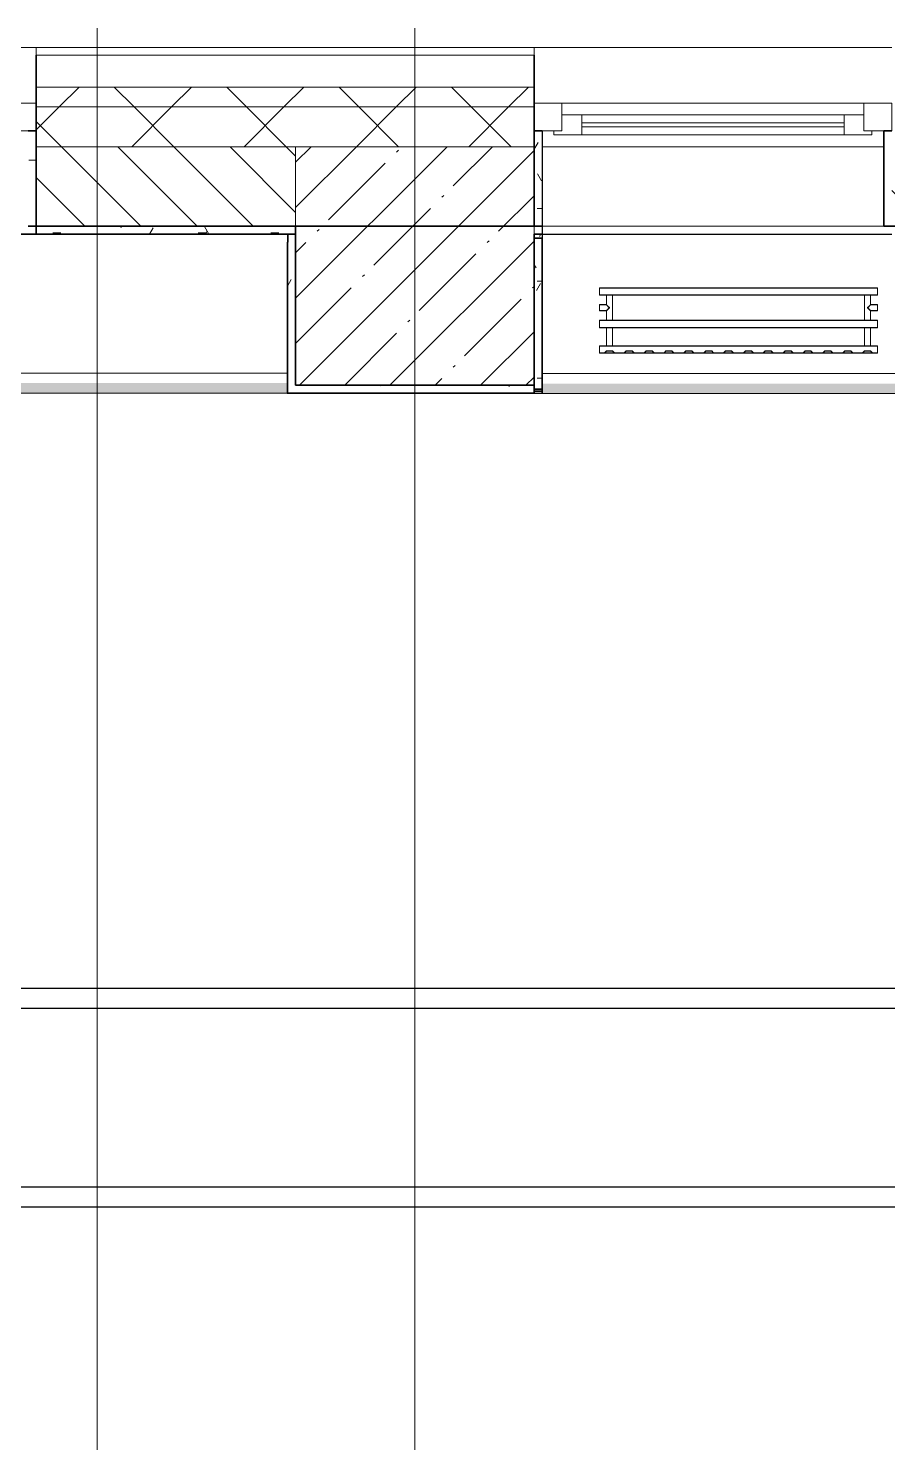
# Model space of a CAD drawing. Header units: millimetres. Extents: x 3914 to 443608, y -156176 to 78197.
# Drawn here: x 222451 to 224615, y -122139 to -118580 of the extents above; entities that cross this region are included whole.
import ezdxf

# ---------------------------------------------------------------- set-up
doc = ezdxf.new("R2010")
doc.units = ezdxf.units.MM
doc.layers.add('A-AREA-PATT-2', color=7, linetype='Continuous', lineweight=5, true_color=0xcde0ef, transparency=1)
for name, color, linetype, lineweight in [('A-FLOR', 7, 'Continuous', 9), ('A-GLAZ', 7, 'Continuous', 9), ('A-GLAZ-1', 7, 'Continuous', 5), ('A-WALL', 7, 'Continuous', 5), ('A-WALL-1', 7, 'Continuous', 35), ('I-WALL', 7, 'Continuous', 5), ('S-COLS-1', 7, 'Continuous', 5), ('Оси', 7, 'Continuous', 9)]:
    doc.layers.add(name, color=color, linetype=linetype, lineweight=lineweight)
doc.layers.add('A-WALL-FNSH-1', color=9, linetype='Continuous', lineweight=5, true_color=0x808080)
doc.layers.add('M-EQPM-1', color=7, linetype='Continuous', lineweight=9, true_color=0xb2b2b2)
pattern_1 = [(45, (174964.42, -145977.62), (-141.42136, 141.42136), []), (135, (174964.42, -145977.62), (-141.42136, -141.42136), [])]
pattern_2 = [(0, (174964.42, -145977.62), (243.84, 60.96), [20.117, -162.763, 20.117, -162.763, -975.36]), (0, (174964.42, -145977.62), (243.84, 60.96), [-365.76, 20.117, -345.643, 20.117, -162.763, -426.72]), (0, (174964.42, -145977.62), (243.84, 60.96), [-914.4, 20.117, -101.803, 20.117, -284.683]), (120, (175055.86, -145947.14), (-174.71291, 180.691634), [20.117, -162.763, 20.117, -162.763, -975.36]), (120, (175055.86, -145947.14), (-174.71291, 180.691634), [-365.76, 20.117, -345.643, 20.117, -162.763, -426.72]), (120, (175055.86, -145947.14), (-174.71291, 180.691634), [-914.4, 20.117, -101.803, 20.117, -284.683]), (240, (175086.34, -145825.22), (-69.12709, -241.651634), [20.117, -162.763, 20.117, -162.763, -975.36]), (240, (175086.34, -145825.22), (-69.12709, -241.651634), [-365.76, 20.117, -345.643, 20.117, -162.763, -426.72]), (240, (175086.34, -145825.22), (-69.12709, -241.651634), [-914.4, 20.117, -101.803, 20.117, -284.683])]

# ---------------------------------------------------------------- blocks, each defined once
blk = doc.blocks.new('radiator_prado_classic_z_tip_30_po exemplyaru - Classic Z Тип 30-500-V454-Объем проектирования 2 этажа')
at = {"layer": 'M-EQPM-1'}
for p, q in [((0, 228), (0, 210)), ((700, 228), (0, 228)), ((0, 210), (0, 228)), ((0, 228), (12.5, 228)), ((12.5, 228), (37.5, 228)), ((37.5, 228), (12.5, 228)), ((12.5, 228), (37.5, 228)), ((12.5, 228), (17.5, 223)), ((12.5, 228), (17.5, 223)), ((32.5, 223), (17.5, 223)), ((17.5, 223), (32.5, 223)), ((32.5, 223), (37.5, 228)), ((37.5, 228), (32.5, 223)), ((37.5, 228), (62.5, 228)), ((62.5, 228), (87.5, 228)), ((87.5, 228), (62.5, 228)), ((62.5, 228), (87.5, 228)), ((62.5, 228), (67.5, 223)), ((62.5, 228), (67.5, 223)), ((82.5, 223), (67.5, 223)), ((67.5, 223), (82.5, 223)), ((82.5, 223), (87.5, 228)), ((87.5, 228), (82.5, 223)), ((87.5, 228), (112.5, 228)), ((112.5, 228), (137.5, 228)), ((137.5, 228), (112.5, 228)), ((112.5, 228), (137.5, 228)), ((112.5, 228), (117.5, 223)), ((112.5, 228), (117.5, 223)), ((132.5, 223), (117.5, 223)), ((117.5, 223), (132.5, 223)), ((132.5, 223), (137.5, 228)), ((137.5, 228), (132.5, 223)), ((137.5, 228), (162.5, 228)), ((162.5, 228), (187.5, 228)), ((187.5, 228), (162.5, 228)), ((162.5, 228), (187.5, 228)), ((162.5, 228), (167.5, 223)), ((162.5, 228), (167.5, 223)), ((182.5, 223), (167.5, 223)), ((167.5, 223), (182.5, 223)), ((182.5, 223), (187.5, 228)), ((187.5, 228), (182.5, 223)), ((187.5, 228), (212.5, 228)), ((212.5, 228), (237.5, 228)), ((237.5, 228), (212.5, 228)), ((212.5, 228), (237.5, 228)), ((212.5, 228), (217.5, 223)), ((212.5, 228), (217.5, 223)), ((232.5, 223), (217.5, 223)), ((217.5, 223), (232.5, 223)), ((232.5, 223), (237.5, 228)), ((237.5, 228), (232.5, 223)), ((237.5, 228), (262.5, 228)), ((262.5, 228), (287.5, 228)), ((287.5, 228), (262.5, 228)), ((262.5, 228), (287.5, 228)), ((262.5, 228), (267.5, 223)), ((262.5, 228), (267.5, 223)), ((282.5, 223), (267.5, 223)), ((267.5, 223), (282.5, 223)), ((282.5, 223), (287.5, 228)), ((287.5, 228), (282.5, 223)), ((287.5, 228), (312.5, 228)), ((312.5, 228), (337.5, 228)), ((337.5, 228), (312.5, 228)), ((312.5, 228), (337.5, 228)), ((312.5, 228), (317.5, 223)), ((312.5, 228), (317.5, 223)), ((332.5, 223), (317.5, 223)), ((317.5, 223), (332.5, 223)), ((332.5, 223), (337.5, 228)), ((337.5, 228), (332.5, 223)), ((337.5, 228), (362.5, 228)), ((362.5, 228), (387.5, 228)), ((387.5, 228), (362.5, 228)), ((362.5, 228), (387.5, 228)), ((362.5, 228), (367.5, 223)), ((362.5, 228), (367.5, 223)), ((382.5, 223), (367.5, 223)), ((367.5, 223), (382.5, 223)), ((382.5, 223), (387.5, 228)), ((387.5, 228), (382.5, 223)), ((387.5, 228), (412.5, 228)), ((412.5, 228), (437.5, 228)), ((437.5, 228), (412.5, 228)), ((412.5, 228), (437.5, 228)), ((412.5, 228), (417.5, 223)), ((412.5, 228), (417.5, 223)), ((432.5, 223), (417.5, 223)), ((417.5, 223), (432.5, 223)), ((432.5, 223), (437.5, 228)), ((437.5, 228), (432.5, 223)), ((437.5, 228), (462.5, 228)), ((462.5, 228), (487.5, 228)), ((487.5, 228), (462.5, 228)), ((462.5, 228), (487.5, 228)), ((462.5, 228), (467.5, 223)), ((462.5, 228), (467.5, 223)), ((482.5, 223), (467.5, 223)), ((467.5, 223), (482.5, 223)), ((482.5, 223), (487.5, 228)), ((487.5, 228), (482.5, 223)), ((487.5, 228), (512.5, 228)), ((512.5, 228), (537.5, 228)), ((537.5, 228), (512.5, 228)), ((512.5, 228), (537.5, 228)), ((512.5, 228), (517.5, 223)), ((512.5, 228), (517.5, 223)), ((532.5, 223), (517.5, 223)), ((517.5, 223), (532.5, 223)), ((532.5, 223), (537.5, 228)), ((537.5, 228), (532.5, 223)), ((537.5, 228), (562.5, 228)), ((562.5, 228), (587.5, 228)), ((587.5, 228), (562.5, 228)), ((562.5, 228), (587.5, 228)), ((562.5, 228), (567.5, 223)), ((562.5, 228), (567.5, 223)), ((582.5, 223), (567.5, 223)), ((567.5, 223), (582.5, 223)), ((582.5, 223), (587.5, 228)), ((587.5, 228), (582.5, 223)), ((587.5, 228), (612.5, 228)), ((612.5, 228), (637.5, 228)), ((637.5, 228), (612.5, 228)), ((612.5, 228), (637.5, 228)), ((612.5, 228), (617.5, 223)), ((617.5, 223), (612.5, 228)), ((632.5, 223), (617.5, 223)), ((617.5, 223), (632.5, 223)), ((632.5, 223), (637.5, 228)), ((637.5, 228), (632.5, 223)), ((637.5, 228), (662.5, 228)), ((662.5, 228), (687.5, 228)), ((687.5, 228), (662.5, 228)), ((662.5, 228), (687.5, 228)), ((662.5, 228), (667.5, 223)), ((662.5, 228), (667.5, 223)), ((682.5, 223), (667.5, 223)), ((667.5, 223), (682.5, 223)), ((682.5, 223), (687.5, 228)), ((687.5, 228), (682.5, 223)), ((687.5, 228), (700, 228)), ((700, 210), (700, 228)), ((700, 228), (700, 210)), ((0, 210), (700, 210)), ((17.8, 210), (0, 210)), ((17.5, 210), (17.5, 164)), ((17.5, 210), (17.5, 164)), ((17.8, 210), (17.5, 210)), ((17.5, 210), (17.8, 210)), ((17.8, 210), (17.5, 210)), ((17.5, 210), (23.1, 210)), ((31.5, 210), (17.8, 210)), ((17.8, 210), (32.2, 210)), ((32.2, 210), (17.8, 210)), ((23.1, 210), (32.5, 210)), ((32.2, 210), (31.5, 210)), ((32.5, 210), (32.2, 210)), ((32.2, 210), (32.5, 210)), ((32.5, 210), (32.2, 210)), ((667.8, 210), (32.2, 210)), ((32.5, 164), (32.5, 210)), ((32.5, 164), (32.5, 210)), ((667.5, 210), (667.5, 164)), ((667.5, 210), (667.5, 164)), ((667.8, 210), (667.5, 210)), ((667.5, 210), (676.9, 210)), ((667.8, 210), (667.5, 210)), ((667.5, 210), (667.8, 210)), ((682.2, 210), (667.8, 210)), ((682.2, 210), (667.8, 210)), ((667.8, 210), (682.2, 210)), ((676.9, 210), (682.5, 210)), ((682.5, 210), (682.2, 210)), ((682.5, 210), (682.2, 210)), ((682.2, 210), (682.5, 210)), ((700, 210), (682.2, 210)), ((682.5, 164), (682.5, 210)), ((682.5, 164), (682.5, 210)), ((700, 164), (0, 164)), ((0, 164), (0, 146)), ((0, 146), (0, 164)), ((0, 164), (17.8, 164)), ((0, 146), (700, 146)), ((18.5, 146), (0, 146)), ((17.8, 164), (17.5, 164)), ((17.5, 164), (17.8, 164)), ((17.8, 164), (17.5, 164)), ((17.5, 164), (26.9, 164)), ((17.5, 146), (17.5, 121.5)), ((17.5, 146), (17.5, 121.5)), ((17.5, 146), (18.5, 146)), ((17.8, 146), (17.5, 146)), ((17.5, 146), (18.5, 146)), ((17.8, 146), (17.5, 146)), ((25, 164), (17.8, 164)), ((17.8, 164), (32.2, 164)), ((32.2, 164), (17.8, 164)), ((18.5, 146), (17.8, 146)), ((32.2, 146), (17.8, 146)), ((18.5, 146), (32.2, 146)), ((32.2, 146), (18.5, 146)), ((18.5, 146), (32.2, 146)), ((26.9, 164), (25, 164)), ((28.7, 164), (26.9, 164)), ((26.9, 164), (32.5, 164)), ((31.5, 164), (28.7, 164)), ((32.2, 164), (31.5, 164)), ((32.5, 164), (32.2, 164)), ((32.2, 164), (32.5, 164)), ((32.5, 164), (32.2, 164)), ((32.2, 164), (667.8, 164)), ((32.2, 146), (32.5, 146)), ((32.5, 146), (32.2, 146)), ((32.2, 146), (32.5, 146)), ((32.5, 146), (32.2, 146)), ((667.8, 146), (32.2, 146)), ((32.5, 82), (32.5, 146)), ((32.5, 82), (32.5, 146)), ((667.8, 164), (667.5, 164)), ((667.5, 164), (682.5, 164)), ((667.8, 164), (667.5, 164)), ((667.5, 164), (667.8, 164)), ((667.5, 146), (667.5, 82)), ((667.5, 146), (667.5, 82)), ((667.5, 146), (667.8, 146)), ((682.2, 146), (667.5, 146)), ((667.5, 146), (667.8, 146)), ((667.8, 146), (667.5, 146)), ((682.2, 164), (667.8, 164)), ((682.2, 164), (667.8, 164)), ((667.8, 164), (682.2, 164)), ((667.8, 146), (681.5, 146)), ((667.8, 146), (681.5, 146)), ((681.5, 146), (667.8, 146)), ((681.5, 146), (682.5, 146)), ((681.5, 146), (682.5, 146)), ((682.5, 146), (681.5, 146)), ((700, 146), (681.5, 146)), ((682.5, 164), (682.2, 164)), ((682.5, 164), (682.2, 164)), ((682.2, 164), (682.5, 164)), ((682.2, 164), (700, 164)), ((682.5, 146), (682.2, 146)), ((682.5, 121.5), (682.5, 146)), ((682.5, 121.5), (682.5, 146)), ((700, 146), (700, 164)), ((700, 164), (700, 146)), ((17.5, 121.5), (0, 121.5)), ((17.5, 121.5), (0, 121.5)), ((0, 121.5), (0, 120.5)), ((0, 106.5), (0, 121.5)), ((0, 120.5), (0, 108.7)), ((0, 120.5), (0, 119.3)), ((0, 114), (0, 120.5)), ((0, 120.5), (0, 120.5)), ((0, 119.3), (0, 117.8)), ((0, 117.8), (0, 114)), ((0, 114), (0, 110.3)), ((0, 107.5), (0, 114)), ((0, 110.3), (0, 108.7)), ((0, 108.7), (0, 107.5)), ((0, 108.7), (0, 107.5)), ((0, 107.5), (0, 106.5)), ((0, 107.5), (0, 107.5)), ((700, 121.5), (682.5, 121.5)), ((700, 121.5), (682.5, 121.5)), ((700, 121.5), (700, 106.5)), ((700, 120.5), (700, 121.5)), ((700, 121.5), (700, 120.5)), ((700, 120.5), (700, 121.5)), ((700, 107.5), (700, 120.5)), ((700, 120.5), (700, 107.5)), ((700, 107.5), (700, 120.5)), ((700, 106.5), (700, 107.5)), ((700, 107.5), (700, 106.5)), ((700, 106.5), (700, 107.5)), ((0, 106.5), (17.5, 106.5)), ((0, 106.5), (17.5, 106.5)), ((700, 82), (0, 82)), ((0, 82), (0, 64)), ((0, 64), (0, 82)), ((0, 82), (18.5, 82)), ((17.5, 106.5), (17.5, 82)), ((17.5, 106.5), (17.5, 82)), ((18.5, 82), (17.5, 82)), ((17.5, 82), (18.5, 82)), ((18.5, 82), (17.5, 82)), ((17.5, 82), (21.3, 82)), ((32.2, 82), (18.5, 82)), ((18.5, 82), (32.2, 82)), ((32.2, 82), (18.5, 82)), ((21.3, 82), (32.5, 82)), ((32.5, 82), (32.2, 82)), ((32.2, 82), (32.5, 82)), ((32.5, 82), (32.2, 82)), ((32.2, 82), (667.8, 82)), ((667.8, 82), (667.5, 82)), ((667.5, 82), (682.5, 82)), ((667.8, 82), (667.5, 82)), ((667.5, 82), (667.8, 82)), ((681.5, 82), (667.8, 82)), ((681.5, 82), (667.8, 82)), ((667.8, 82), (681.5, 82)), ((682.5, 82), (681.5, 82)), ((682.5, 82), (681.5, 82)), ((681.5, 82), (682.5, 82)), ((681.5, 82), (700, 82)), ((682.5, 82), (682.5, 106.5)), ((682.5, 106.5), (700, 106.5)), ((682.5, 82), (682.5, 106.5)), ((682.5, 106.5), (700, 106.5)), ((700, 64), (700, 82)), ((700, 82), (700, 64)), ((700, 64), (0, 64)), ((0, 64), (700, 64))]:
    blk.add_line(p, q, dxfattribs=at)
for points, knots in [([(18.5, 120.5), (18.4, 120.6), (18.3, 120.7), (18.1, 120.9), (17.9, 121.1), (17.8, 121.2), (17.7, 121.3), (17.5, 121.5), (17.5, 121.5), (17.5, 121.5)], [0.7142857, 0.7142857, 0.7142857, 0.7142857, 0.75, 0.7857143, 0.8214286, 0.8571429, 0.8928571, 0.9285714, 1, 1, 1, 1]), ([(17.5, 121.5), (17.5, 121.5), (17.5, 121.5), (17.7, 121.3), (17.8, 121.2), (17.9, 121.1), (18.1, 120.9), (18.3, 120.7), (18.4, 120.6), (18.5, 120.5)], [0, 0, 0, 0, 0.0714286, 0.1071429, 0.1428571, 0.1785714, 0.2142857, 0.25, 0.2857143, 0.2857143, 0.2857143, 0.2857143]), ([(17.5, 121.5), (17.5, 121.5), (17.5, 121.5), (17.7, 121.3), (17.8, 121.2), (17.9, 121.1), (18.1, 120.9), (18.3, 120.7), (18.4, 120.6), (18.5, 120.5)], [0, 0, 0, 0, 0.0714286, 0.1071429, 0.1428571, 0.1785714, 0.2142857, 0.25, 0.2857143, 0.2857143, 0.2857143, 0.2857143]), ([(25, 114), (24.5, 114.5), (23.6, 115.4), (22.4, 116.6), (21.6, 117.4), (21.1, 117.9), (20.8, 118.2), (20.5, 118.5), (20.2, 118.8), (19.8, 119.1), (19.6, 119.4), (19.3, 119.7), (19, 120), (18.7, 120.3), (18.5, 120.5), (18.3, 120.7), (18.1, 120.9), (17.9, 121.1), (17.8, 121.2), (17.7, 121.3), (17.5, 121.5), (17.5, 121.5), (17.5, 121.5)], [0, 0, 0, 0, 0.142857, 0.285714, 0.357143, 0.392857, 0.428571, 0.464286, 0.5, 0.535714, 0.571429, 0.607143, 0.642857, 0.678571, 0.714286, 0.75, 0.785714, 0.821429, 0.857143, 0.892857, 0.928571, 1, 1, 1, 1]), ([(17.5, 106.5), (17.5, 106.5), (17.5, 106.5), (17.7, 106.7), (17.8, 106.8), (17.9, 106.9), (18.1, 107.1), (18.3, 107.3), (18.5, 107.5), (18.7, 107.7), (19, 108), (19.3, 108.3), (19.6, 108.6), (19.8, 108.9), (20.3, 109.3), (20.7, 109.7), (21.1, 110.1), (21.6, 110.6), (22.4, 111.4), (23.6, 112.6), (24.5, 113.5), (25, 114)], [0, 0, 0, 0, 0.071429, 0.107143, 0.142857, 0.178571, 0.214286, 0.25, 0.285714, 0.321429, 0.357143, 0.392857, 0.428571, 0.464286, 0.5, 0.571429, 0.607143, 0.642857, 0.714286, 0.857143, 1, 1, 1, 1]), ([(17.5, 106.5), (17.5, 106.5), (17.5, 106.5), (17.7, 106.7), (17.8, 106.8), (17.9, 106.9), (18.1, 107.1), (18.3, 107.3), (18.4, 107.4), (18.5, 107.5)], [0, 0, 0, 0, 0.0714286, 0.1071429, 0.1428571, 0.1785714, 0.2142857, 0.25, 0.2857143, 0.2857143, 0.2857143, 0.2857143]), ([(18.5, 107.5), (18.4, 107.4), (18.3, 107.3), (18.1, 107.1), (17.9, 106.9), (17.8, 106.8), (17.7, 106.7), (17.5, 106.5), (17.5, 106.5), (17.5, 106.5)], [0.7142857, 0.7142857, 0.7142857, 0.7142857, 0.75, 0.7857143, 0.8214286, 0.8571429, 0.8928571, 0.9285714, 1, 1, 1, 1]), ([(18.5, 107.5), (18.4, 107.4), (18.3, 107.3), (18.1, 107.1), (17.9, 106.9), (17.8, 106.8), (17.7, 106.7), (17.5, 106.5), (17.5, 106.5), (17.5, 106.5)], [0.7142857, 0.7142857, 0.7142857, 0.7142857, 0.75, 0.7857143, 0.8214286, 0.8571429, 0.8928571, 0.9285714, 1, 1, 1, 1]), ([(22.1, 116.9), (21.9, 117.1), (21.6, 117.4), (21.1, 117.9), (20.8, 118.2), (20.5, 118.5), (20.2, 118.8), (19.9, 119.2), (19.7, 119.3), (19.6, 119.4)], [0.2857143, 0.2857143, 0.2857143, 0.2857143, 0.3571429, 0.3928571, 0.4285714, 0.4642857, 0.5, 0.5357143, 0.5714286, 0.5714286, 0.5714286, 0.5714286]), ([(19.6, 119.4), (19.7, 119.3), (19.9, 119.2), (20.3, 118.7), (20.7, 118.3), (21.1, 117.9), (21.6, 117.4), (21.9, 117.1), (22.1, 116.9)], [0.4285714, 0.4285714, 0.4285714, 0.4285714, 0.4642857, 0.5, 0.5714286, 0.6071429, 0.6428571, 0.7142857, 0.7142857, 0.7142857, 0.7142857]), ([(19.6, 119.4), (19.7, 119.3), (19.8, 119.1), (20.3, 118.7), (20.7, 118.3), (21.1, 117.9), (21.6, 117.4), (21.9, 117.1), (22.1, 116.9)], [0.4285714, 0.4285714, 0.4285714, 0.4285714, 0.4642857, 0.5, 0.5714286, 0.6071429, 0.6428571, 0.7142857, 0.7142857, 0.7142857, 0.7142857]), ([(19.6, 108.6), (19.7, 108.7), (19.9, 108.8), (20.3, 109.3), (20.7, 109.7), (21.1, 110.1), (21.6, 110.6), (21.9, 110.9), (22.1, 111.1)], [0.4285714, 0.4285714, 0.4285714, 0.4285714, 0.4642857, 0.5, 0.5714286, 0.6071429, 0.6428571, 0.7142857, 0.7142857, 0.7142857, 0.7142857]), ([(22.1, 111.1), (21.9, 110.9), (21.6, 110.6), (21.1, 110.1), (20.8, 109.8), (20.5, 109.5), (20.2, 109.2), (19.9, 108.8), (19.7, 108.7), (19.6, 108.6)], [0.2857143, 0.2857143, 0.2857143, 0.2857143, 0.3571429, 0.3928571, 0.4285714, 0.4642857, 0.5, 0.5357143, 0.5714286, 0.5714286, 0.5714286, 0.5714286]), ([(22.1, 111.1), (21.9, 110.9), (21.6, 110.6), (21.1, 110.1), (20.8, 109.8), (20.5, 109.5), (20.2, 109.2), (19.8, 108.9), (19.7, 108.7), (19.6, 108.6)], [0.2857143, 0.2857143, 0.2857143, 0.2857143, 0.3571429, 0.3928571, 0.4285714, 0.4642857, 0.5, 0.5357143, 0.5714286, 0.5714286, 0.5714286, 0.5714286]), ([(675, 114), (675.5, 114.5), (676.4, 115.4), (677.6, 116.6), (678.4, 117.4), (678.9, 117.9), (679.2, 118.2), (679.5, 118.5), (679.8, 118.8), (680.1, 119.2), (680.4, 119.4), (680.7, 119.7), (681, 120), (681.3, 120.3), (681.5, 120.5), (681.7, 120.7), (681.9, 120.9), (682.1, 121.1), (682.2, 121.2), (682.3, 121.3), (682.5, 121.5), (682.5, 121.5), (682.5, 121.5)], [0, 0, 0, 0, 0.142857, 0.285714, 0.357143, 0.392857, 0.428571, 0.464286, 0.5, 0.535714, 0.571429, 0.607143, 0.642857, 0.678571, 0.714286, 0.75, 0.785714, 0.821429, 0.857143, 0.892857, 0.928571, 1, 1, 1, 1]), ([(682.5, 106.5), (682.5, 106.5), (682.5, 106.5), (682.3, 106.7), (682.2, 106.8), (682.1, 106.9), (681.9, 107.1), (681.7, 107.3), (681.5, 107.5), (681.3, 107.7), (681, 108), (680.7, 108.3), (680.4, 108.6), (680.1, 108.8), (679.7, 109.3), (679.3, 109.7), (678.9, 110.1), (678.4, 110.6), (677.6, 111.4), (676.4, 112.6), (675.5, 113.5), (675, 114)], [0, 0, 0, 0, 0.071429, 0.107143, 0.142857, 0.178571, 0.214286, 0.25, 0.285714, 0.321429, 0.357143, 0.392857, 0.428571, 0.464286, 0.5, 0.571429, 0.607143, 0.642857, 0.714286, 0.857143, 1, 1, 1, 1]), ([(680.4, 119.4), (680.3, 119.3), (680.1, 119.2), (679.7, 118.7), (679.3, 118.3), (678.9, 117.9), (678.4, 117.4), (678.1, 117.1), (677.9, 116.9)], [0.4285714, 0.4285714, 0.4285714, 0.4285714, 0.4642857, 0.5, 0.5714286, 0.6071429, 0.6428571, 0.7142857, 0.7142857, 0.7142857, 0.7142857]), ([(677.9, 116.9), (678.1, 117.1), (678.4, 117.4), (678.9, 117.9), (679.2, 118.2), (679.5, 118.5), (679.8, 118.8), (680.1, 119.2), (680.3, 119.3), (680.4, 119.4)], [0.2857143, 0.2857143, 0.2857143, 0.2857143, 0.3571429, 0.3928571, 0.4285714, 0.4642857, 0.5, 0.5357143, 0.5714286, 0.5714286, 0.5714286, 0.5714286]), ([(679.2, 118.2), (679.1, 118.1), (678.9, 117.9), (678.4, 117.4), (678.1, 117.1), (677.9, 116.9)], [0.5714286, 0.5714286, 0.5714286, 0.5714286, 0.6071429, 0.6428571, 0.7142857, 0.7142857, 0.7142857, 0.7142857]), ([(677.9, 111.1), (678.1, 110.9), (678.4, 110.6), (678.9, 110.1), (679.2, 109.8), (679.5, 109.5), (679.8, 109.2), (680.1, 108.8), (680.3, 108.7), (680.4, 108.6)], [0.2857143, 0.2857143, 0.2857143, 0.2857143, 0.3571429, 0.3928571, 0.4285714, 0.4642857, 0.5, 0.5357143, 0.5714286, 0.5714286, 0.5714286, 0.5714286]), ([(677.9, 111.1), (678.1, 110.9), (678.4, 110.6), (678.9, 110.1), (679.1, 109.9), (679.2, 109.8)], [0.2857143, 0.2857143, 0.2857143, 0.2857143, 0.3571429, 0.3928571, 0.4285714, 0.4285714, 0.4285714, 0.4285714]), ([(680.4, 108.6), (680.3, 108.7), (680.1, 108.8), (679.7, 109.3), (679.3, 109.7), (678.9, 110.1), (678.4, 110.6), (678.1, 110.9), (677.9, 111.1)], [0.4285714, 0.4285714, 0.4285714, 0.4285714, 0.4642857, 0.5, 0.5714286, 0.6071429, 0.6428571, 0.7142857, 0.7142857, 0.7142857, 0.7142857]), ([(680.4, 119.4), (680.3, 119.3), (680.1, 119.2), (679.7, 118.7), (679.4, 118.4), (679.2, 118.2)], [0.4285714, 0.4285714, 0.4285714, 0.4285714, 0.4642857, 0.5, 0.5714286, 0.5714286, 0.5714286, 0.5714286]), ([(682.5, 121.5), (682.5, 121.5), (682.5, 121.5), (682.3, 121.3), (682.2, 121.2), (682.1, 121.1), (681.9, 120.9), (681.7, 120.7), (681.6, 120.6), (681.5, 120.5)], [0, 0, 0, 0, 0.0714286, 0.1071429, 0.1428571, 0.1785714, 0.2142857, 0.25, 0.2857143, 0.2857143, 0.2857143, 0.2857143]), ([(682.5, 121.5), (682.5, 121.5), (682.5, 121.5), (682.3, 121.3), (682.2, 121.2), (682.1, 121.1), (681.9, 120.9), (681.7, 120.7), (681.6, 120.6), (681.5, 120.5)], [0, 0, 0, 0, 0.0714286, 0.1071429, 0.1428571, 0.1785714, 0.2142857, 0.25, 0.2857143, 0.2857143, 0.2857143, 0.2857143]), ([(681.5, 120.5), (681.6, 120.6), (681.7, 120.7), (681.9, 120.9), (682.1, 121.1), (682.2, 121.2), (682.3, 121.3), (682.5, 121.5), (682.5, 121.5), (682.5, 121.5)], [0.7142857, 0.7142857, 0.7142857, 0.7142857, 0.75, 0.7857143, 0.8214286, 0.8571429, 0.8928571, 0.9285714, 1, 1, 1, 1]), ([(681.5, 107.5), (681.6, 107.4), (681.7, 107.3), (681.9, 107.1), (682.1, 106.9), (682.2, 106.8), (682.3, 106.7), (682.5, 106.5), (682.5, 106.5), (682.5, 106.5)], [0.7142857, 0.7142857, 0.7142857, 0.7142857, 0.75, 0.7857143, 0.8214286, 0.8571429, 0.8928571, 0.9285714, 1, 1, 1, 1]), ([(681.5, 107.5), (681.6, 107.4), (681.7, 107.3), (681.9, 107.1), (682.1, 106.9), (682.2, 106.8), (682.3, 106.7), (682.5, 106.5), (682.5, 106.5), (682.5, 106.5)], [0.7142857, 0.7142857, 0.7142857, 0.7142857, 0.75, 0.7857143, 0.8214286, 0.8571429, 0.8928571, 0.9285714, 1, 1, 1, 1]), ([(682.5, 106.5), (682.5, 106.5), (682.5, 106.5), (682.3, 106.7), (682.2, 106.8), (682.1, 106.9), (681.9, 107.1), (681.7, 107.3), (681.6, 107.4), (681.5, 107.5)], [0, 0, 0, 0, 0.0714286, 0.1071429, 0.1428571, 0.1785714, 0.2142857, 0.25, 0.2857143, 0.2857143, 0.2857143, 0.2857143])]:
    blk.add_open_spline(points, degree=3, knots=knots, dxfattribs=at)
for points in [[(19.6, 119.4), (19.5, 119.5), (19.3, 119.7), (19, 120), (18.7, 120.3), (18.6, 120.4), (18.5, 120.5)], [(18.5, 120.5), (18.6, 120.4), (18.7, 120.3), (19, 120), (19.3, 119.7), (19.5, 119.5), (19.6, 119.4)], [(18.5, 120.5), (18.6, 120.4), (18.7, 120.3), (19, 120), (19.3, 119.7), (19.5, 119.5), (19.6, 119.4)], [(18.5, 107.5), (18.6, 107.6), (18.7, 107.7), (19, 108), (19.3, 108.3), (19.5, 108.5), (19.6, 108.6)], [(19.6, 108.6), (19.5, 108.5), (19.3, 108.3), (19, 108), (18.7, 107.7), (18.6, 107.6), (18.5, 107.5)], [(19.6, 108.6), (19.5, 108.5), (19.3, 108.3), (19, 108), (18.7, 107.7), (18.6, 107.6), (18.5, 107.5)], [(25, 114), (24.5, 114.5), (23.6, 115.4), (22.6, 116.4), (22.1, 116.9)], [(22.1, 116.9), (22.6, 116.4), (23.6, 115.4), (24.5, 114.5), (25, 114)], [(22.1, 116.9), (22.6, 116.4), (23.6, 115.4), (24.5, 114.5), (25, 114)], [(22.1, 111.1), (22.6, 111.6), (23.6, 112.6), (24.5, 113.5), (25, 114)], [(25, 114), (24.5, 113.5), (23.6, 112.6), (22.6, 111.6), (22.1, 111.1)], [(25, 114), (24.5, 113.5), (23.6, 112.6), (22.6, 111.6), (22.1, 111.1)], [(677.9, 116.9), (677.4, 116.4), (676.4, 115.4), (675.5, 114.5), (675, 114)], [(677.9, 116.9), (677.4, 116.4), (676.4, 115.4), (675.5, 114.5), (675, 114)], [(675, 114), (675.5, 114.5), (676.4, 115.4), (677.4, 116.4), (677.9, 116.9)], [(675, 114), (675.5, 113.5), (676.4, 112.6), (677.4, 111.6), (677.9, 111.1)], [(675, 114), (675.5, 113.5), (676.4, 112.6), (677.4, 111.6), (677.9, 111.1)], [(677.9, 111.1), (677.4, 111.6), (676.4, 112.6), (675.5, 113.5), (675, 114)], [(679.2, 109.8), (679.3, 109.7), (679.5, 109.5), (679.8, 109.2), (680.1, 108.8), (680.3, 108.7), (680.4, 108.6)], [(681.5, 120.5), (681.4, 120.4), (681.3, 120.3), (681, 120), (680.7, 119.7), (680.5, 119.5), (680.4, 119.4)], [(681.5, 120.5), (681.4, 120.4), (681.3, 120.3), (681, 120), (680.7, 119.7), (680.5, 119.5), (680.4, 119.4)], [(680.4, 119.4), (680.5, 119.5), (680.7, 119.7), (681, 120), (681.3, 120.3), (681.4, 120.4), (681.5, 120.5)], [(680.4, 108.6), (680.5, 108.5), (680.7, 108.3), (681, 108), (681.3, 107.7), (681.4, 107.6), (681.5, 107.5)], [(680.4, 108.6), (680.5, 108.5), (680.7, 108.3), (681, 108), (681.3, 107.7), (681.4, 107.6), (681.5, 107.5)], [(681.5, 107.5), (681.4, 107.6), (681.3, 107.7), (681, 108), (680.7, 108.3), (680.5, 108.5), (680.4, 108.6)]]:
    blk.add_open_spline(points, degree=3, dxfattribs=at)
blk = doc.blocks.new('120_Окно_СКБ_2Ст - 120_Окно_СКБ_2Ст 3100х2500 _мал_створка слева_ 2-19089248-Объем проектирования 2 этажа')
at = {"layer": 'A-GLAZ'}
for p, q in [((-1550, -75), (-1550, -5)), ((-1550, -5), (-1480, -5)), ((-1480, -5), (-1480, -75)), ((650, -35), (-1480, -35)), ((-1480, -35), (-1480, -75)), ((-1430, -85), (-1430, -35)), ((600, -85), (600, -35)), ((650, -75), (650, -5)), ((650, -5), (720, -5)), ((650, -75), (650, -35)), ((720, -5), (720, -75)), ((1480, -35), (720, -35)), ((720, -35), (720, -75)), ((770, -85), (770, -35)), ((1430, -85), (1430, -35)), ((1480, -75), (1480, -5)), ((1480, -5), (1550, -5)), ((1480, -75), (1480, -35)), ((1550, -5), (1550, -75)), ((-1480, -75), (-1550, -75)), ((-1480, -75), (-1500, -75)), ((-1500, -75), (-1500, -85)), ((-1500, -85), (670, -85)), ((670, -85), (-1500, -85)), ((720, -75), (650, -75)), ((670, -75), (650, -75)), ((670, -85), (670, -75)), ((720, -75), (700, -75)), ((700, -75), (700, -85)), ((700, -85), (1500, -85)), ((1500, -85), (700, -85)), ((1550, -75), (1480, -75)), ((1500, -75), (1480, -75)), ((1500, -85), (1500, -75))]:
    blk.add_line(p, q, dxfattribs=at)
at = {"layer": 'A-GLAZ-1'}
for p, q in [((1550, -5), (-1550, -5)), ((-1430, -55), (600, -55)), ((600, -65), (-1430, -65)), ((770, -55), (1430, -55)), ((1430, -65), (770, -65)), ((-1530, -75), (-1500, -75)), ((670, -75), (700, -75)), ((1500, -75), (1530, -75))]:
    blk.add_line(p, q, dxfattribs=at)
blk = doc.blocks.new('120_Окно_СКБ_1Ст - 120_Окно_СКБ_1Ст 900х2500_h_-19906774-Объем проектирования 2 этажа')
at = {"layer": 'A-GLAZ'}
for p, q in [((-450, -75), (-450, -5)), ((-450, -5), (-380, -5)), ((-380, -5), (-380, -75)), ((380, -35), (-380, -35)), ((-380, -35), (-380, -75)), ((-330, -85), (-330, -35)), ((330, -85), (330, -35)), ((380, -75), (380, -5)), ((380, -5), (450, -5)), ((380, -75), (380, -35)), ((450, -5), (450, -75)), ((-380, -75), (-450, -75)), ((-380, -75), (-400, -75)), ((-400, -75), (-400, -85)), ((-400, -85), (400, -85)), ((400, -85), (-400, -85)), ((450, -75), (380, -75)), ((400, -75), (380, -75)), ((400, -85), (400, -75))]:
    blk.add_line(p, q, dxfattribs=at)
at = {"layer": 'A-GLAZ-1'}
for p, q in [((450, -5), (-450, -5)), ((-330, -55), (330, -55)), ((330, -65), (-330, -65)), ((-430, -75), (-400, -75)), ((400, -75), (430, -75))]:
    blk.add_line(p, q, dxfattribs=at)

msp = doc.modelspace()

# ---------------------------------------------------------------- hatches: boundary and pattern name
at = {"layer": 'A-AREA-PATT-2'}
h = msp.add_hatch(color=256, dxfattribs=at)
h.paths.add_polyline_path([(235759.9, -119498.6), (241103.9, -119497.6), (241103.9, -119473.6), (235745.4, -119473.6), (235745.8, -119498.6), (235754.3, -119498.6)])
h.paths.add_polyline_path([(231919, -119498.6), (235103.9, -119497.1), (235103.4, -119473.6), (229744.9, -119473.6), (229743.9, -119498.1), (231913.5, -119498.6)])
h.paths.add_polyline_path([(223745.7, -119498.6), (229103.4, -119498.1), (229103.4, -119473.6), (223745.7, -119473.6), (223745.7, -119498.1)])
h.paths.add_polyline_path([(220247.4, -119497.6), (223103.9, -119497.6), (223103.9, -119472.6), (217745.4, -119472.6), (217745.4, -119497.6), (219886, -119497.6)])
at = {"layer": 'A-WALL'}
h = msp.add_hatch(dxfattribs=at)
h.set_pattern_fill('FP_24', color=256, style=0, pattern_type=2)
h.set_pattern_definition(pattern_1)
h.paths.add_polyline_path([(259275.1, -118777.6), (268124.4, -118777.6), (268124.4, -118727.6), (255314.4, -118727.6), (255314.4, -118777.6), (259164.4, -118777.6)])
h.paths.add_polyline_path([(252654.4, -118777.6), (252814.4, -118777.6), (252814.4, -118727.6), (251304.4, -118727.6), (251304.4, -118777.6), (252634.4, -118777.6)])
h.paths.add_polyline_path([(248473.4, -118777.6), (249204.4, -118777.6), (249204.4, -118727.6), (243824.4, -118727.6), (243824.4, -118777.6), (248072.7, -118777.6)])
h.paths.add_polyline_path([(240224.4, -118777.6), (240224.4, -118727.6), (239144.4, -118727.6), (239144.4, -118777.6), (240122.6, -118777.6)])
h.paths.add_polyline_path([(241124.4, -118777.6), (242924.4, -118777.6), (242924.4, -118727.6), (241124.4, -118727.6)])
h.paths.add_polyline_path([(236004.4, -118777.6), (236004.4, -118727.6), (234824.4, -118727.6), (234824.4, -118777.6), (235786.2, -118777.6)])
h.paths.add_polyline_path([(229745.4, -118777.6), (229974.3, -118777.6), (229974.3, -118727.6), (228824.6, -118727.6), (228824.6, -118777.6), (229744.4, -118777.6)])
h.paths.add_polyline_path([(230874.3, -118777.6), (232124.4, -118777.6), (232124.4, -118727.6), (230874.3, -118727.6)])
h.paths.add_polyline_path([(225667.9, -118777.6), (225724.6, -118777.6), (225724.6, -118727.6), (224624.7, -118727.6), (224624.7, -118777.6), (225329.2, -118777.6)])
h.paths.add_polyline_path([(223724.4, -118777.6), (223724.7, -118777.6), (223724.4, -118727.6), (222471.4, -118727.6), (222471.4, -118777.6), (223499.7, -118777.6)])
h.paths.add_polyline_path([(219163.3, -118777.6), (219371.4, -118777.6), (219371.4, -118727.6), (216974.4, -118727.6), (216974.4, -118777.6), (217745.4, -118777.6)])
h = msp.add_hatch(dxfattribs=at)
h.set_pattern_fill('FP_24', color=256, style=0, pattern_type=2)
h.set_pattern_definition(pattern_1)
h.paths.add_polyline_path([(267586.5, -118877.6), (268024.4, -118877.6), (268024.4, -118777.6), (255314.4, -118777.6), (255314.4, -118877.6), (266863.8, -118877.6)])
h.paths.add_polyline_path([(252214.4, -118877.6), (252814.4, -118877.6), (252814.4, -118777.6), (251304.4, -118777.6), (251304.4, -118877.6), (251714.4, -118877.6)])
h.paths.add_polyline_path([(235124.4, -118877.6), (236004.4, -118877.6), (236004.4, -118777.6), (234824.4, -118777.6), (234824.4, -118877.6), (235104.4, -118877.6)])
h.paths.add_polyline_path([(231824.9, -118877.6), (232124.4, -118877.6), (232124.4, -118777.6), (230874.3, -118777.6), (230874.3, -118877.6), (231449.8, -118877.6)])
h.paths.add_polyline_path([(239144.4, -118877.6), (240224.4, -118877.6), (240224.4, -118777.6), (239144.4, -118777.6), (239144.4, -118807.6)])
h.paths.add_polyline_path([(241124.4, -118877.6), (242924.4, -118877.6), (242924.4, -118777.6), (241124.4, -118777.6), (241124.4, -118876.8)])
h.paths.add_polyline_path([(229974.3, -118877.6), (229974.3, -118777.6), (228824.6, -118777.6), (228824.6, -118877.6), (229745.4, -118877.6)])
h.paths.add_polyline_path([(217124.4, -118877.6), (219371.4, -118877.6), (219371.4, -118777.6), (217024.4, -118777.6), (217024.4, -118877.6)])
h.paths.add_polyline_path([(222471.4, -118877.6), (223724.7, -118877.6), (223724.4, -118777.6), (222471.4, -118777.6), (222471.4, -118837.6)])
h.paths.add_polyline_path([(249004.4, -118877.6), (249204.4, -118877.6), (249204.4, -118777.6), (243824.4, -118777.6), (243824.4, -118877.6), (248795.4, -118877.6)])
h.paths.add_polyline_path([(224624.7, -118877.6), (225724.6, -118877.6), (225724.6, -118777.6), (224624.7, -118777.6)])
h = msp.add_hatch(dxfattribs=at)
h.set_pattern_fill('FP_2', color=256, style=0, pattern_type=2)
h.set_pattern_definition([(135, (174964.42, -145977.62), (-70.71068, -70.71068), [])])
h.paths.add_polyline_path([(217745.4, -119077.6), (219371.4, -119077.6), (219371.4, -118877.6), (217724.4, -118877.6), (217724.4, -119077.6), (217744.4, -119077.6)])
h.paths.add_polyline_path([(225329.2, -119077.6), (225329.2, -118877.6), (224624.7, -118877.6), (224624.7, -119077.6), (224945.2, -119077.6)])
h.paths.add_polyline_path([(223124.4, -119077.6), (223124.4, -118877.6), (222471.4, -118877.6), (222471.4, -119077.6)])
h.paths.add_polyline_path([(223724.4, -119077.6), (223724.7, -119077.6), (223724.4, -118877.7)])
at = {"layer": 'I-WALL'}
h = msp.add_hatch(dxfattribs=at)
h.set_pattern_fill('FP_191', color=256, style=0, pattern_type=2)
h.set_pattern_definition(pattern_2)
h.paths.add_polyline_path([(222471.4, -119077.6), (222471.4, -118837.6), (222451.4, -118837.6), (222451.4, -119077.6)])
h = msp.add_hatch(dxfattribs=at)
h.set_pattern_fill('FP_191', color=256, style=0, pattern_type=2)
h.set_pattern_definition(pattern_2)
h.paths.add_polyline_path([(223724.7, -119077.6), (223744.7, -119077.6), (223744.7, -118837.6), (223724.7, -118837.6), (223724.7, -118877.6)])
h = msp.add_hatch(dxfattribs=at)
h.set_pattern_fill('FP_191', color=256, style=0, pattern_type=2)
h.set_pattern_definition(pattern_2)
h.paths.add_polyline_path([(224604.7, -119077.6), (224624.7, -119077.6), (224624.7, -118837.6), (224604.7, -118837.6), (224604.7, -119074.6)])
h = msp.add_hatch(dxfattribs=at)
h.set_pattern_fill('FP_191', color=256, style=0, pattern_type=2)
h.set_pattern_definition(pattern_2)
h.paths.add_polyline_path([(219163.3, -119097.6), (219371.4, -119097.6), (219371.4, -119077.6), (217744.4, -119077.7), (217745.4, -119097.6)])
h.paths.add_polyline_path([(223124.4, -119097.6), (223124.4, -119077.6), (222471.4, -119077.6), (222471.4, -119097.6)])
h = msp.add_hatch(dxfattribs=at)
h.set_pattern_fill('FP_191', color=256, style=0, pattern_type=2)
h.set_pattern_definition(pattern_2)
h.paths.add_polyline_path([(223124.4, -119477.6), (223124.4, -119097.6), (223104.4, -119099), (223104.4, -119477.6)])
h = msp.add_hatch(dxfattribs=at)
h.set_pattern_fill('FP_191', color=256, style=0, pattern_type=2)
h.set_pattern_definition(pattern_2)
h.paths.add_polyline_path([(223724.7, -119492.6), (223744.7, -119492.6), (223744.7, -119097.6), (223724.7, -119097.6), (223724.7, -119477.6)])
h = msp.add_hatch(dxfattribs=at)
h.set_pattern_fill('FP_191', color=256, style=0, pattern_type=2)
h.set_pattern_definition(pattern_2)
h.paths.add_polyline_path([(223711.7, -119497.6), (223724.4, -119497.6), (223724.4, -119477.6), (223104.4, -119477.6), (223104.4, -119497.6), (223693.1, -119497.6)])
at = {"layer": 'S-COLS-1'}
h = msp.add_hatch(dxfattribs=at)
h.set_pattern_fill('FP_1', color=256, style=0, pattern_type=2)
h.set_pattern_definition([(45, (174964.42, -145977.62), (-114.04925, 114.04925), []), (45, (175078.47, -145977.62), (-114.04925, 114.04925), [201.612, -40.322, 6.706, -33.617])])
h.paths.add_polyline_path([(223499.7, -119477.6), (223724.4, -119477.6), (223724.4, -118877.6), (223124.4, -118877.6), (223124.4, -119477.6)])

# ---------------------------------------------------------------- linework, layer by layer
at = {"layer": 'A-FLOR'}
for p, q in [((217745.4, -119096.7), (223104.4, -119096.7)), ((217745.4, -119097.6), (223104.4, -119097.6)), ((219248, -120995.4), (239604.4, -120995.4)), ((219248, -120996.3), (239604.4, -120996.3)), ((239554.4, -121045.4), (219298, -121045.4)), ((239554.4, -121046.3), (219298, -121046.3)), ((219748, -121495.4), (239104.4, -121495.4)), ((219748, -121496.3), (239104.4, -121496.3)), ((229401.2, -121545.4), (219798, -121545.4)), ((229401.2, -121546.3), (219798, -121546.3))]:
    msp.add_line(p, q, dxfattribs=at)
at = {"layer": 'A-WALL'}
for p, q in [((219371.4, -118627.6), (222471.4, -118627.6)), ((223724.7, -118627.6), (224624.7, -118627.6)), ((223724.7, -118647.6), (222471.4, -118647.6)), ((223724.7, -118727.6), (222471.4, -118727.6)), ((223724.7, -118777.6), (222471.4, -118777.6)), ((223724.7, -118877.6), (222471.4, -118877.6)), ((222471.4, -118877.6), (223724.7, -118877.6)), ((224604.7, -118877.6), (223744.7, -118877.6))]:
    msp.add_line(p, q, dxfattribs=at)
at = {"layer": 'A-WALL-1'}
for p, q in [((222471.4, -119097.6), (222471.4, -118647.6)), ((223724.7, -118647.6), (223724.7, -119077.6)), ((222471.4, -118837.6), (222451.4, -118837.6)), ((223744.7, -118837.6), (223724.7, -118837.6)), ((224624.7, -118837.6), (224604.7, -118837.6)), ((224604.7, -118837.6), (224604.7, -119077.6)), ((222451.4, -119077.6), (223744.7, -119077.6)), ((223124.4, -119097.6), (223104.4, -119097.6)), ((223104.4, -119097.6), (223104.4, -119118.1)), ((223124.4, -119477.6), (223124.4, -119077.6)), ((223724.7, -119097.6), (223724.7, -119492.6)), ((223744.7, -119097.6), (223724.7, -119097.6)), ((223744.7, -119077.6), (223744.7, -119077.6)), ((224604.7, -119077.6), (225329.2, -119077.6)), ((223724.4, -119107.6), (223724.4, -119477.6)), ((223744.4, -119107.6), (223724.4, -119107.6)), ((223724.4, -119477.6), (223124.4, -119477.6)), ((223724.4, -119487.6), (223744.4, -119487.6)), ((223724.4, -119497.6), (223724.4, -119487.6)), ((223724.7, -119492.6), (223744.7, -119492.6)), ((223104.4, -119497.6), (223724.4, -119497.6))]:
    msp.add_line(p, q, dxfattribs=at)
at = {"layer": 'A-WALL-FNSH-1'}
for p, q in [((223724.7, -118627.6), (222471.4, -118627.6)), ((222471.4, -118627.6), (222471.4, -118647.6)), ((223724.7, -118647.6), (223724.7, -118627.6)), ((223745.7, -118837.6), (223744.7, -118837.6)), ((223744.7, -118837.6), (223744.7, -119077.6)), ((223745.7, -119077.6), (223745.7, -118837.6)), ((224604.7, -118837.6), (224603.7, -118837.6)), ((224603.7, -118837.6), (224603.7, -119077.6)), ((223104.4, -119097.6), (222471.4, -119097.6)), ((222471.4, -119097.6), (222471.4, -119098.6)), ((222471.4, -119098.6), (223104.4, -119098.6)), ((223745.7, -119077.6), (223744.7, -119077.6)), ((223744.7, -119077.6), (223744.7, -119497.6)), ((223744.7, -119077.6), (223745.7, -119077.6)), ((223745.7, -119448.6), (223745.7, -119077.6)), ((224603.7, -119077.6), (224604.7, -119077.6)), ((223103.4, -119118.1), (223103.4, -119498.6)), ((223104.4, -119118.1), (223103.4, -119118.1)), ((223104.4, -119497.6), (223104.4, -119118.1)), ((223745.4, -119107.6), (223744.4, -119107.6)), ((223744.4, -119107.6), (223744.4, -119497.6)), ((223745.4, -119497.6), (223745.4, -119107.6)), ((223103.4, -119498.6), (223745.7, -119498.6)), ((223744.4, -119497.6), (223724.4, -119497.6))]:
    msp.add_line(p, q, dxfattribs=at)
at = {"layer": 'I-WALL'}
for p, q in [((223744.7, -118877.6), (224604.7, -118877.6)), ((222471.4, -119097.6), (219371.4, -119097.6)), ((222471.4, -119098.6), (219371.4, -119098.6)), ((223724.7, -119097.6), (223724.7, -119077.6)), ((224624.7, -119097.6), (223744.7, -119097.6)), ((223744.7, -119097.6), (224624.7, -119097.6)), ((224624.7, -119098.6), (223744.7, -119098.6)), ((223745.7, -119077.6), (224604.7, -119077.6)), ((217745.4, -119447.6), (223104.4, -119447.6)), ((223745.7, -119448.6), (229103.4, -119448.6)), ((223745.7, -119448.6), (223745.7, -119498.6)), ((223104.4, -119497.6), (217745.4, -119497.6)), ((229103.4, -119498.6), (223745.7, -119498.6))]:
    msp.add_line(p, q, dxfattribs=at)
at = {"layer": 'S-COLS-1'}
for p, q in [((223724.4, -118877.6), (223124.4, -118877.6)), ((223124.4, -118877.6), (223124.4, -119477.6)), ((223724.4, -119477.6), (223724.4, -118877.6)), ((223124.4, -119477.6), (223724.4, -119477.6))]:
    msp.add_line(p, q, dxfattribs=at)
at = {"layer": 'Оси'}
for points in [[(222624.4, -147883.9), (222624.4, -142883.9), (222624.4, -123579.5), (222624.4, -118579.5)], [(224074.1, -147883.9), (224074.1, -147180), (223424.4, -146613.9), (223424.4, -141613.9), (223424.4, -123579.5), (223424.4, -118579.5)]]:
    msp.add_lwpolyline(points, dxfattribs=at)

# ---------------------------------------------------------------- block references
at = {"layer": 'A-GLAZ', "color": 3}
for name, p in [('120_Окно_СКБ_2Ст - 120_Окно_СКБ_2Ст 3100х2500 _мал_створка слева_ 2-19089248-Объем проектирования 2 этажа', (220921.4, -118762.6)), ('120_Окно_СКБ_1Ст - 120_Окно_СКБ_1Ст 900х2500_h_-19906774-Объем проектирования 2 этажа', (224174.7, -118762.6))]:
    msp.add_blockref(name, p, dxfattribs=at)
at = {"layer": 'M-EQPM-1', "rotation": 180}
for p in [(224589.1, -119168.4), (224589.1, -119169.3)]:
    msp.add_blockref('radiator_prado_classic_z_tip_30_po exemplyaru - Classic Z Тип 30-500-V454-Объем проектирования 2 этажа', p, dxfattribs=at)

doc.saveas('drawing.dxf')
